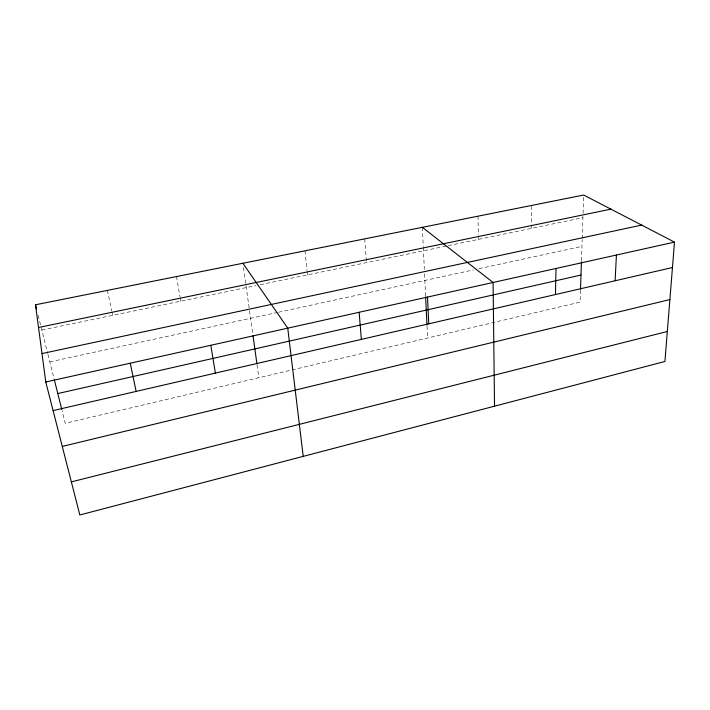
<?xml version="1.0" encoding="UTF-8"?>
<svg xmlns="http://www.w3.org/2000/svg" width="710" height="710" viewBox="0 0 710 710"><rect width="100%" height="100%" fill="white"/><g stroke="black" fill="none" stroke-linecap="round" stroke-linejoin="round"><path stroke-width="0.53" stroke-dasharray="3.55 2.66" d="M531.568 228.345L531.754 205.421M580.478 290.204L580.079 302.114L65.249 423.293L62.045 410.549M581.472 260.703L582.173 239.74M582.209 238.631L583.025 214.447M583.061 213.364L583.673 195.028M49.824 361.869L277.441 312.462M278.515 312.222L473.597 269.88M479.01 268.7L581.952 246.352M41.837 330.043L255.955 285.58M260.25 284.692L447.193 245.864M448.267 245.642L582.91 217.677M38.145 315.311L47.694 353.385M47.96 354.45L54.066 378.767M107.414 290.39L111.781 310.998M112.011 312.08L112.695 315.329M176.488 276.554L180.047 296.904M180.233 297.978L180.793 301.191M243.486 267.492L252.867 334.703M257.082 364.922L258.866 377.72M304.927 250.843L307.031 270.501M307.146 271.602L307.501 274.877M364.709 238.871L366.529 262.62M422.37 227.324L423.275 246.521M423.329 247.595L424.349 269.472M424.553 273.865L425.636 296.922M427.012 326.201L427.571 338.013M478.016 216.177L478.371 234.957M478.398 236.057L478.46 239.377"/><path stroke-width="1.06" d="M555.46 294.552L556.001 268.478M580.514 289.121L581.428 261.804M615.109 280.769L616.422 255.032M674.5 242.11L664.915 361.479L79.822 514.972L45.777 382.007L35.5 304.785L583.673 195.028L674.5 242.11L45.777 382.007M71.346 481.886L667.32 331.49M62.276 446.43L669.885 299.558M53.099 410.593L672.459 267.519M57.785 393.562L580.984 275.045M41.996 353.58L641.654 225.088M38.526 327.496L610.902 209.139M422.37 227.324L493.086 282.482L494.533 406.173M242.891 263.259L287.745 328.171L303.214 456.37M35.5 304.785L36.556 309.001M54.333 379.823L61.779 409.492M130.258 363.209L136.125 391.414M210.826 345.282L215.361 373.114M253.017 335.794L256.931 363.857M359.136 312.285L361.363 339.389M425.636 296.922L426.958 325.127M427.526 297.064L428.751 323.822"/></g></svg>
